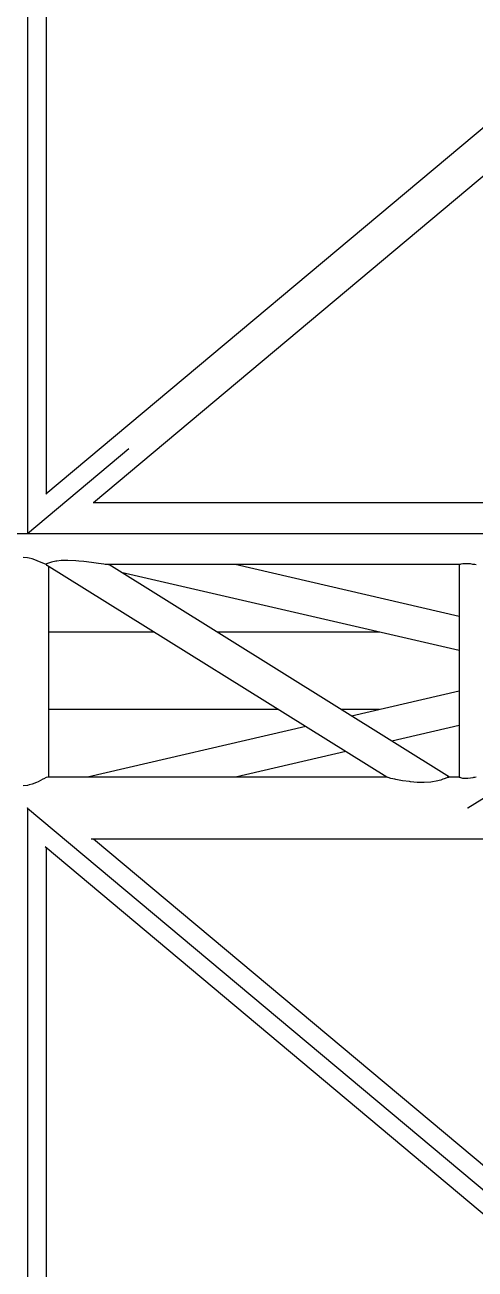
# Model space of a CAD drawing. Header units: millimetres. Extents: x 150209.93 to 150215.05, y 136675.65 to 136679.93.
# Drawn here: x 150210.9472 to 150211.0063, y 136677.3883 to 136677.5516 of the extents above; entities that cross this region are included whole.
import ezdxf

# ---------------------------------------------------------------- set-up
doc = ezdxf.new("R2010")
doc.units = ezdxf.units.MM
doc.header["$LTSCALE"] = 0.25
doc.linetypes.add('CENTER', pattern=[50.8, 31.75, -6.35, 6.35, -6.35])
doc.linetypes.add('XKITLINE00', pattern=[0])

# ---------------------------------------------------------------- blocks, each defined once
blk = doc.blocks.new('çatıı')
at = {"color": 8, "linetype": 'CENTER'}
for p, q in [((10096.38, 10730.27), (10096.38, 9270.27)), ((10929.55, 9967.92), (10096.38, 9270.27)), ((10454.1, 9270.27), (9008.65, 9270.27)), ((10676.04, 9270.27), (10385.47, 9090.27)), ((10096.38, 9090.27), (11840, 7630.27)), ((10096.38, 9090.27), (10096.38, 7630.27))]:
    blk.add_line(p, q, dxfattribs=at)
at = {"color": 8, "linetype": 'XKITLINE00'}
for p, q in [((10108.56, 10704.25), (10108.56, 9296.31)), ((10921.88, 9977.34), (10108.4, 9296.17)), ((10937.21, 9958.5), (10139.54, 9290.57)), ((10454.1, 9290.57), (10139.32, 9290.57)), ((10096.38, 9254.46), (10093.35, 9254.71)), ((10097.29, 9254.2), (10096.38, 9254.46)), ((10099.42, 9253.76), (10097.29, 9254.2)), ((10102.3, 9252.73), (10099.42, 9253.76)), ((10103.18, 9252.26), (10102.3, 9252.73)), ((10104.89, 9251.66), (10103.18, 9252.26)), ((10106.45, 9250.87), (10104.89, 9251.66)), ((10107.05, 9250.71), (10106.45, 9250.87)), ((10108.46, 9250.13), (10107.05, 9250.71)), ((10108.46, 9250.13), (10108.68, 9249.9)), ((10108.61, 9250.07), (10108.53, 9250.06)), ((10108.86, 9250.47), (10108.61, 9250.07)), ((10108.68, 9249.9), (10109, 9249.45)), ((10110.05, 9250.86), (10108.86, 9250.47)), ((10332.19, 9110.59), (10108.86, 9249.65)), ((10109.11, 9249.44), (10108.95, 9249.53)), ((10109.69, 9249.08), (10109, 9249.45)), ((10109.15, 9249.42), (10109.11, 9249.44)), ((10109.17, 9249.46), (10109.15, 9249.42)), ((10109.74, 9249.06), (10109.69, 9249.08)), ((10109.75, 9249.09), (10109.74, 9249.06)), ((10110.03, 9248.92), (10110.03, 9110.57)), ((10110.16, 9250.99), (10110.05, 9250.86)), ((10112.03, 9251.69), (10110.16, 9250.99)), ((10114.92, 9252.2), (10112.03, 9251.69)), ((10115.46, 9252.25), (10114.92, 9252.2)), ((10118.46, 9252.64), (10115.46, 9252.25)), ((10122.86, 9252.73), (10118.46, 9252.64)), ((10127.92, 9252.47), (10122.86, 9252.73)), ((10129.89, 9252.25), (10127.92, 9252.47)), ((10133.18, 9251.99), (10129.89, 9252.25)), ((10138.27, 9251.38), (10133.18, 9251.99)), ((10141.46, 9250.86), (10138.27, 9251.38)), ((10142.87, 9250.72), (10141.46, 9250.86)), ((10146.45, 9250.23), (10142.87, 9250.72)), ((10147.25, 9250.07), (10146.45, 9250.23)), ((10148.72, 9249.98), (10147.25, 9250.07)), ((10149.56, 9249.89), (10148.72, 9249.98)), ((10379.87, 9249.97), (10148.74, 9249.97)), ((10149.66, 9249.96), (10149.56, 9249.89)), ((10373.42, 9110.63), (10149.66, 9249.96)), ((10379.77, 9216), (10232.68, 9249.97)), ((10380.05, 9250.03), (10379.77, 9249.94)), ((10379.77, 9249.94), (10379.77, 9110.52)), ((10380.49, 9250.07), (10380.05, 9250.03)), ((10380.86, 9250.22), (10380.49, 9250.07)), ((10382.12, 9250.45), (10380.86, 9250.22)), ((10383.71, 9250.56), (10382.12, 9250.45)), ((10385.47, 9250.54), (10383.71, 9250.56)), ((10387.23, 9250.4), (10385.47, 9250.54)), ((10388.82, 9250.14), (10387.23, 9250.4)), ((10389.1, 9250.07), (10388.82, 9250.14)), ((10390.08, 9250.01), (10389.1, 9250.07)), ((10390.89, 9249.92), (10390.08, 9250.01)), ((10379.77, 9193.63), (10157.76, 9244.91)), ((10179.49, 9205.67), (10110.03, 9205.67)), ((10327.63, 9205.67), (10220.78, 9205.67)), ((10379.77, 9166.97), (10309.14, 9150.66)), ((10261.07, 9154.87), (10110.03, 9154.87)), ((10327.4, 9154.87), (10302.37, 9154.87)), ((10279.02, 9143.7), (10135.62, 9110.57)), ((10379.77, 9144.5), (10335.47, 9134.26)), ((10305.35, 9127.31), (10232.91, 9110.57)), ((10108.61, 9110.23), (10107.05, 9109.4)), ((10108.68, 9110.24), (10108.61, 9110.23)), ((10109.69, 9110.61), (10108.68, 9110.24)), ((10332.22, 9110.57), (10109.59, 9110.57)), ((10109.74, 9110.66), (10109.69, 9110.61)), ((10109.92, 9110.57), (10109.74, 9110.66)), ((10332.81, 9110.3), (10332.19, 9110.59)), ((10333.21, 9110.23), (10332.81, 9110.3)), ((10334.92, 9109.71), (10333.21, 9110.23)), ((10337.6, 9109.19), (10334.92, 9109.71)), ((10371.63, 9110.02), (10369.89, 9109.37)), ((10371.86, 9110.23), (10371.63, 9110.02)), ((10372.85, 9110.43), (10371.86, 9110.23)), ((10373.17, 9110.66), (10372.85, 9110.43)), ((10379.77, 9110.57), (10373.05, 9110.57)), ((10373.42, 9110.63), (10373.17, 9110.66)), ((10373.42, 9110.63), (10373.45, 9110.57)), ((10380.05, 9110.32), (10379.77, 9110.52)), ((10380.49, 9110.22), (10380.05, 9110.32)), ((10380.86, 9110.03), (10380.49, 9110.22)), ((10382.12, 9109.72), (10380.86, 9110.03)), ((10383.71, 9109.58), (10382.12, 9109.72)), ((10385.47, 9109.6), (10383.71, 9109.58)), ((10387.23, 9109.78), (10385.47, 9109.6)), ((10388.82, 9110.12), (10387.23, 9109.78)), ((10389.11, 9110.22), (10388.82, 9110.12)), ((10390.08, 9110.36), (10389.11, 9110.22)), ((10390.89, 9110.58), (10390.08, 9110.36)), ((10096.38, 9105.14), (10093.35, 9104.88)), ((10097.3, 9105.43), (10096.38, 9105.14)), ((10099.42, 9105.91), (10097.3, 9105.43)), ((10102.3, 9107.05), (10099.42, 9105.91)), ((10103.19, 9107.57), (10102.3, 9107.05)), ((10104.89, 9108.26), (10103.19, 9107.57)), ((10106.46, 9109.19), (10104.89, 9108.26)), ((10107.05, 9109.4), (10106.46, 9109.19)), ((10338.12, 9109.05), (10337.6, 9109.19)), ((10342.44, 9108.23), (10338.12, 9109.05)), ((10347.12, 9107.63), (10342.44, 9108.23)), ((10347.86, 9107.57), (10347.12, 9107.63)), ((10352.13, 9107.14), (10347.86, 9107.57)), ((10356.86, 9107.03), (10352.13, 9107.14)), ((10361.03, 9107.32), (10356.86, 9107.03)), ((10362.27, 9107.57), (10361.03, 9107.32)), ((10364.65, 9107.87), (10362.27, 9107.57)), ((10367.63, 9108.57), (10364.65, 9107.87)), ((10369.03, 9109.19), (10367.63, 9108.57)), ((10369.89, 9109.37), (10369.03, 9109.19)), ((10454.1, 9069.97), (10138.19, 9069.97)), ((10968.19, 8376.16), (10139.6, 9069.97)), ((10949.21, 8360.28), (10107.83, 9064.8)), ((10108.56, 9064.19), (10108.56, 7656.37))]:
    blk.add_line(p, q, dxfattribs=at)
for centre in [(10096.38, 9270.27), (10096.38, 9270.27), (10096.38, 9090.27), (10096.38, 9090.27), (10385.47, 9090.27)]:
    blk.add_circle(centre, 0.05, dxfattribs=at)

msp = doc.modelspace()

# ---------------------------------------------------------------- block references
at = {"xscale": 0.0002000170049888334, "yscale": 0.0002000170049888334, "zscale": 0.0002000170049888334}
msp.add_blockref('çatıı', (150208.92807, 136675.63059), dxfattribs=at)

doc.saveas('drawing.dxf')
